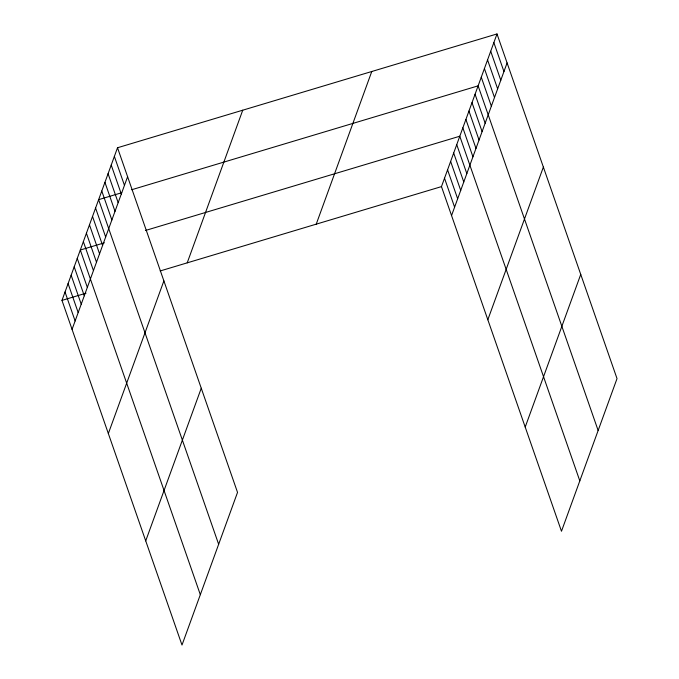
<?xml version="1.0" encoding="UTF-8"?>
<svg xmlns="http://www.w3.org/2000/svg" width="679" height="679" viewBox="0 0 679 679"><rect width="100%" height="100%" fill="white"/><g stroke="black" fill="none" stroke-linecap="round" stroke-linejoin="round"><path stroke-width="1.02" d="M117.518 147.75L237.531 492.394L181.997 645.05L61.976 300.398L117.518 147.75L497.003 33.95L617.024 378.602L561.482 531.25L441.469 186.606L497.003 33.95M72.067 329.374L127.601 176.718M108.343 433.541L163.885 280.894M187.209 262.849L242.743 110.193M145.722 540.874L201.256 388.227M316.236 224.155L371.769 71.507M451.552 215.574L507.086 62.918M487.828 319.75L543.37 167.093M525.207 427.074L580.74 274.426M121.677 192.743L98.633 199.651L218.655 544.295M131.692 189.738L478.118 85.851L598.14 430.503M104.354 242.819L80.309 250.025L200.322 594.677M145.425 230.495L459.793 136.224L579.815 480.876M61.976 300.398L86.021 293.192M160.159 270.963L441.469 186.606M493.854 42.599L503.945 71.567M490.705 51.248L500.796 80.224M487.556 59.905L497.648 88.873M484.416 68.554L494.499 97.521M481.267 77.202L491.35 106.17M475.062 94.245L485.154 123.222M472.007 102.648L482.098 131.616M468.951 111.042L479.043 140.01M465.904 119.436L475.987 148.404M462.849 127.83L472.932 156.798M456.738 144.627L466.829 173.595M453.682 153.021L463.774 181.989M450.627 161.415L460.718 190.383M447.571 169.809L457.663 198.777M444.516 178.204L454.607 207.18M114.369 156.399L124.461 185.367M111.22 165.048L121.312 194.016M108.071 173.697L118.163 202.665M104.931 182.345L115.014 211.322M101.782 191.003L111.865 219.971M95.578 208.046L105.669 237.013M92.522 216.44L102.614 245.408M89.467 224.834L99.558 253.81M86.42 233.237L96.503 262.204M83.364 241.631L93.447 270.598M77.253 258.419L87.336 287.387M74.198 266.822L84.289 295.789M71.142 275.216L81.234 304.184M68.087 283.61L78.178 312.578M65.031 292.004L75.123 320.972"/></g></svg>
